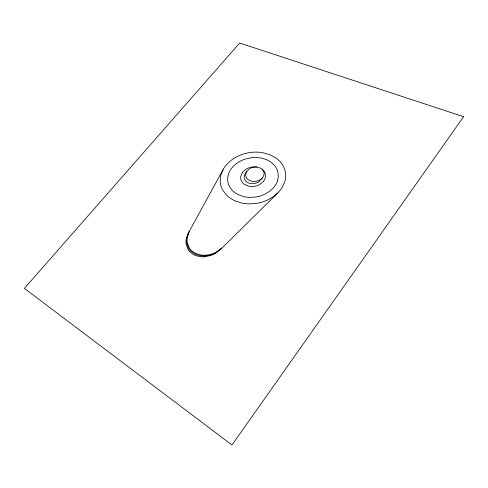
<?xml version="1.0" encoding="UTF-8"?>
<svg xmlns="http://www.w3.org/2000/svg" width="488" height="488" viewBox="0 0 488 488"><rect width="100%" height="100%" fill="white"/><g stroke="black" fill="none" stroke-linecap="round" stroke-linejoin="round"><path stroke-width="0.73" d="M277.574 180.481L278.27 176.937L277.916 172.307A27.694 21.143 -26.3 0 0 276.196 167.848A27.108 20.691 -26.2 0 0 274.518 165.426L271.59 162.632A33.33 25.486 -26.8 0 0 267.168 159.942L262.324 158.258L256.139 157.465A30.213 23.064 -26.5 0 0 251.582 157.685L244.653 159.24A22.668 17.196 -26.4 0 0 242.438 160.094A23.223 17.623 -26.4 0 0 236.442 163.565C231.806 166.92 228.14 172.05 227.713 177.882A25.132 19.062 -26.1 0 0 228.799 185.105L231.251 189.185A32.025 24.272 -25.4 0 0 234.008 191.979L238.162 194.663L244.03 196.707A31.83 24.113 -25.5 0 0 249.789 197.396L255.858 197.012A25.12 19.142 -25.7 0 0 265.051 194.065L268.967 191.766L272.853 188.423A20.941 16.012 -25.7 0 0 277.702 180.334M189.179 231.538L187.209 237.595A22.552 17.727 -32.7 0 0 187.215 242.304L189.008 247.392A24.174 19.008 -32.5 0 0 191.936 250.954L195.743 253.443L200.22 254.87A24.052 18.898 -32.6 0 0 205.448 255.2L208.187 254.901A21.228 16.714 -32.8 0 0 210.932 254.285A22.424 17.635 -32.7 0 0 216.977 251.716L222.186 247.812L278.929 191.827L281.918 187.935L284.596 182.268A30 22.942 -25.8 0 0 285.7 176.473C285.992 170.831 283.662 165.231 279.734 161.217A41.248 31.567 -26.8 0 0 276.385 158.264L269.699 154.611L261.94 152.537A41.193 31.537 -26.8 0 0 256.859 152.116C250.039 151.963 243.183 153.482 237.095 156.569A29.622 22.46 -26.5 0 0 231.373 160.18L226.56 164.615L223.779 168.336L188.203 233.307L186.148 239.492A22.18 17.452 -33 0 0 186.141 244.128L187.886 249.136A23.674 18.623 -32.8 0 0 190.753 252.638L194.48 255.084L198.97 256.511A23.607 18.562 -32.8 0 0 204.222 256.798L210.615 255.523A22.1 17.397 -33 0 0 215.726 253.138L221.955 248.038M188.917 232.001L187.41 235.436L186.715 238.473A22.381 17.599 -32.8 0 0 186.715 243.146L188.49 248.197A23.942 18.831 -32.7 0 0 191.387 251.735L195.157 254.205L199.696 255.645A23.863 18.758 -32.7 0 0 205.009 255.932L207.784 255.602A20.966 16.513 -32.9 0 0 210.554 254.937L211.463 254.644A22.289 17.537 -32.8 0 0 216.629 252.241L221.546 248.447M223.046 169.629L220.765 175.43L220.204 180.847A33.532 25.425 -26 0 0 222.369 189.515L225.749 194.334A41.572 31.482 -25.3 0 0 229.354 197.622L234.673 200.763L242.054 203.124A40.595 30.744 -25.4 0 0 249.173 203.868L256.627 203.35A32.495 24.772 -25.7 0 0 267.936 199.799L272.816 197.042L277.751 193.016M242.225 172.831L240.804 176.235A12.078 9.168 -26 0 0 241.17 180.42L242.097 182.115A15.561 11.81 -25.7 0 0 244.177 184.238L248.837 186.251A15.567 11.816 -25.7 0 0 251.753 186.55L254.815 186.294A12.054 9.174 -25.9 0 0 259.903 184.379L263.154 181.682M242.28 172.74L244.5 170.294A11.242 8.54 -26.2 0 1 249.112 167.719L251.79 167.055A14.487 11.035 -26.2 0 1 254.998 166.853L256.975 167.079M246.916 171.227L245.305 173.539A7.68 5.832 -26.1 0 0 244.244 175.887L244.159 178.157L245.092 180.334A11.767 8.937 -25.7 0 0 246.336 181.731L247.941 182.774L250.582 183.561A11.004 8.357 -25.8 0 0 253.412 183.641L255.078 183.366A8.619 6.558 -25.9 0 0 258.811 181.713L262.77 177.449L263.849 175.338A8.448 6.423 -25.7 0 0 263.996 172.416L262.916 170.123A11.48 8.729 -26 0 0 260.842 168.311L258.524 167.36A11.45 8.705 -26 0 0 255.376 167.018L252.211 167.536A8.394 6.368 -25.9 0 0 248.984 169.147L246.916 171.227A7.607 5.764 -25.9 0 0 246.117 172.709L245.702 174.844A9.589 7.271 -25.7 0 0 246.617 177.943L247.245 178.761A11.779 8.924 -25.5 0 0 249.527 180.469L252.308 181.335A11.187 8.479 -25.6 0 0 255.175 181.414L256.865 181.146A8.705 6.612 -25.7 0 0 260.641 179.474L262.52 177.766M263.215 181.603L263.276 181.53A10.23 7.802 -25.8 0 0 265.124 178.315L265.576 175.906L265.179 173.399A14.121 10.754 -26.2 0 0 263.984 171.062L261.995 169.147M463.6 116.699L231.965 444.989L24.4 288.396L239.675 43.011L463.6 116.699"/></g></svg>
